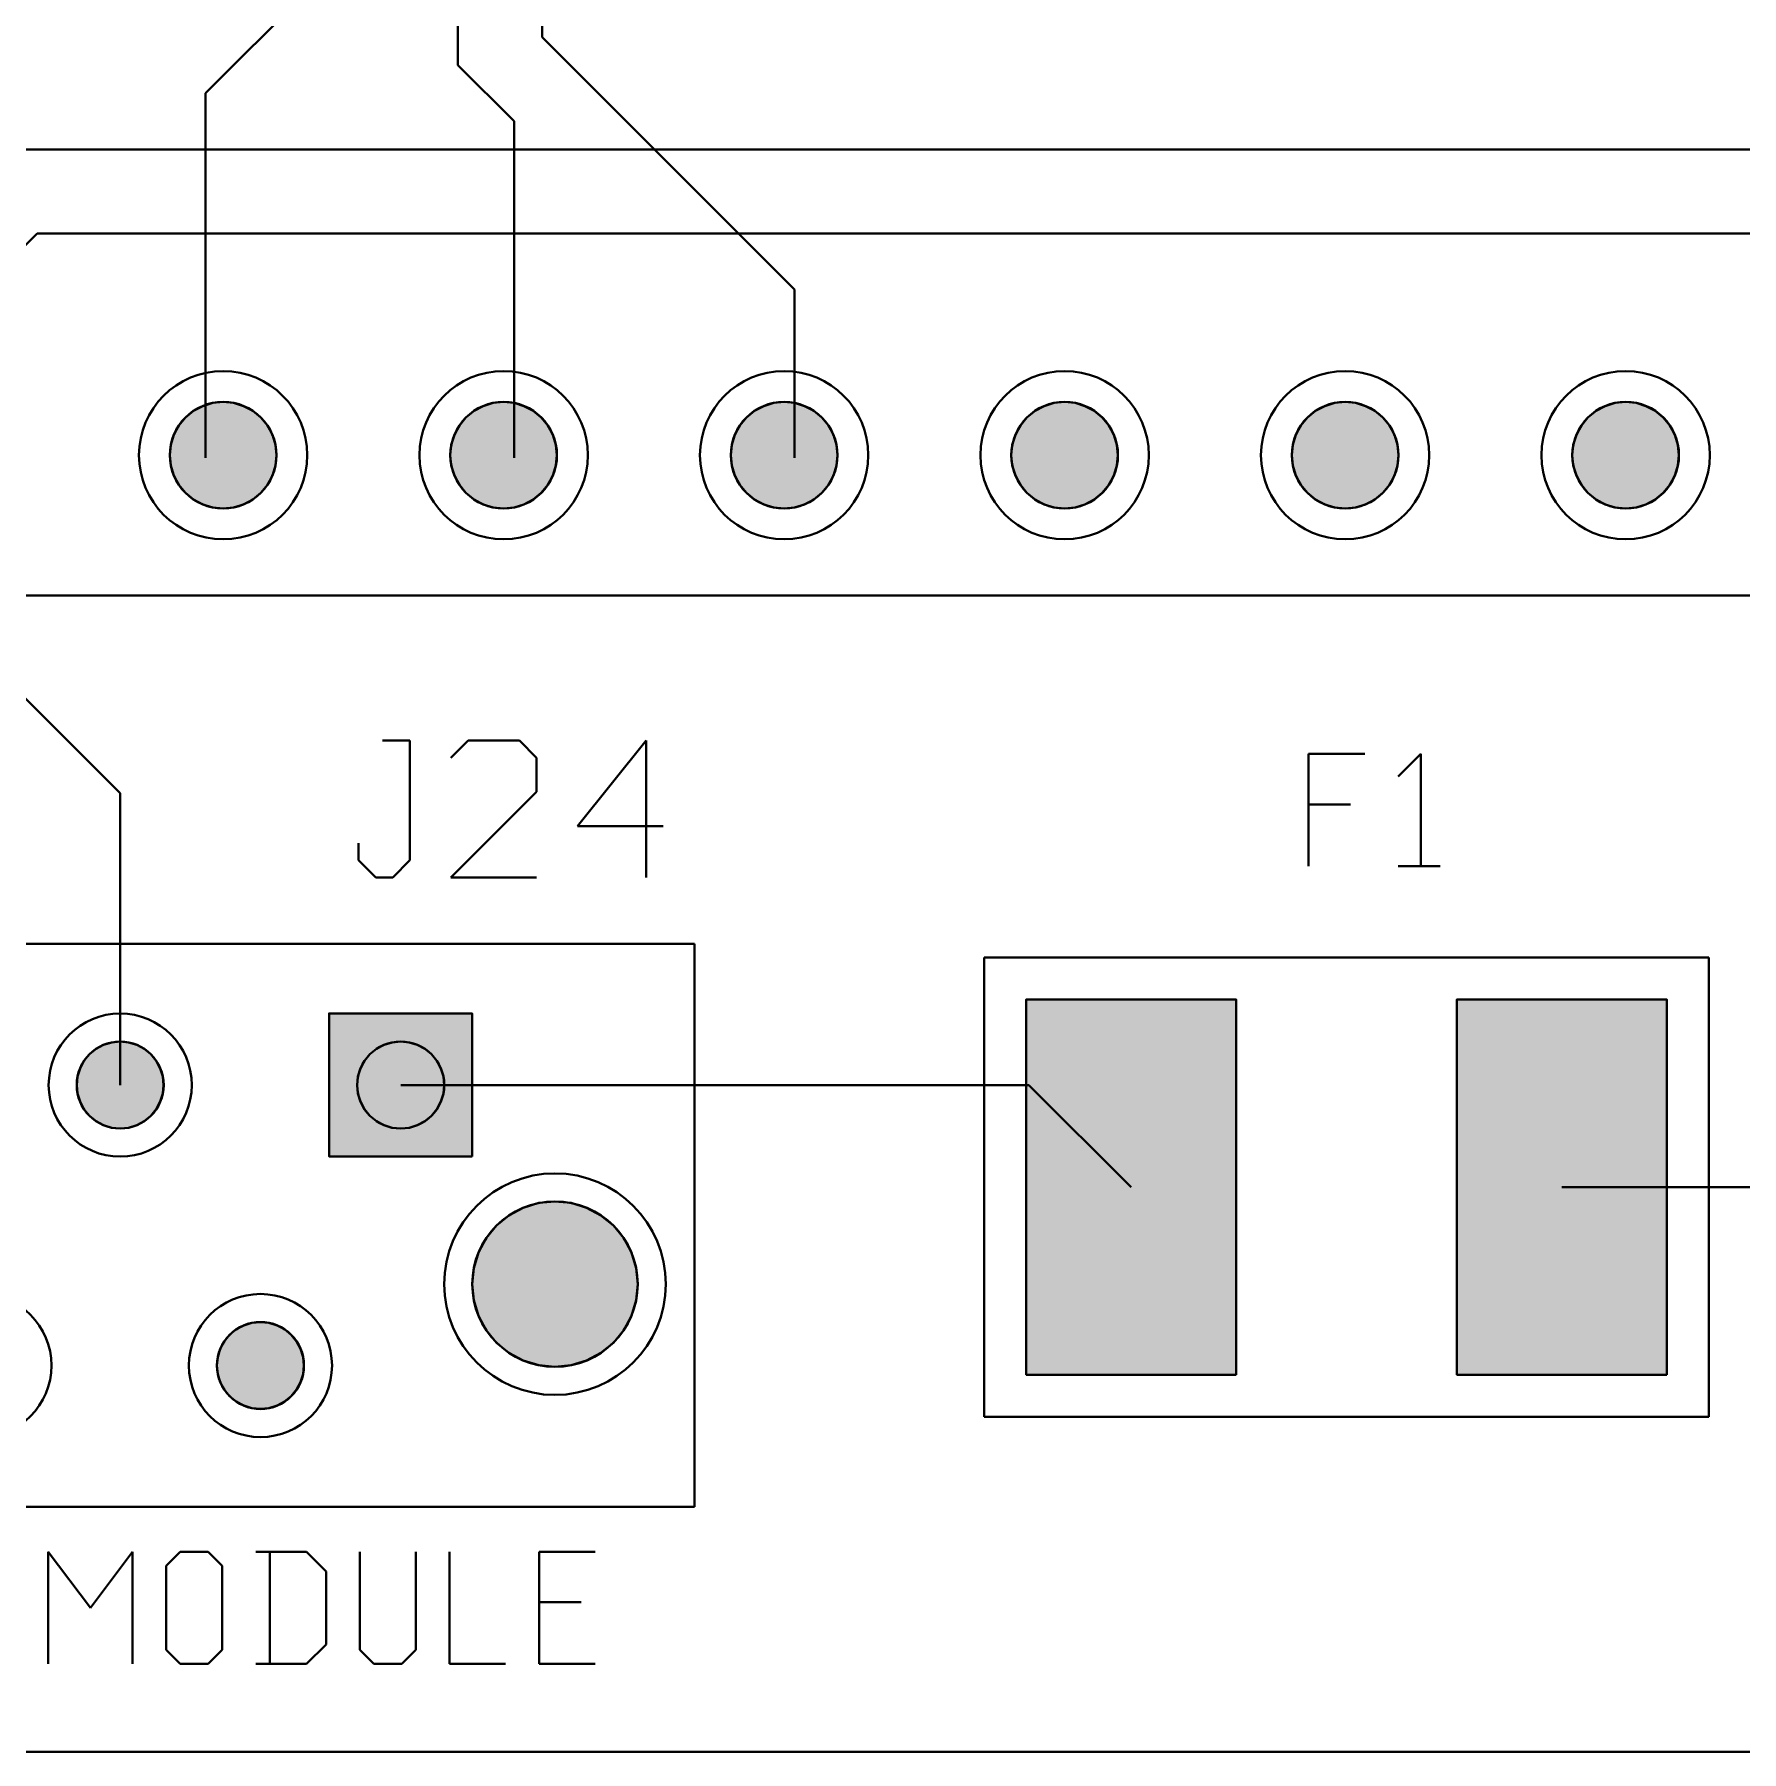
# Model space of a CAD drawing. Header units: millimetres. Extents: x 2 to 157, y 2 to 78.
# Drawn here: x 111.79 to 127.25, y 2.11 to 17.66 of the extents above; entities that cross this region are included whole.
import ezdxf

# ---------------------------------------------------------------- set-up
doc = ezdxf.new("R2010")
doc.units = ezdxf.units.MM
for name, color, linetype in [('bottom_copper', 7, 'Continuous'), ('bottom_silk', 7, 'Continuous'), ('drill_plated', 7, 'Continuous'), ('outline', 7, 'Continuous'), ('top_copper', 7, 'Continuous'), ('top_silk', 7, 'Continuous')]:
    doc.layers.add(name, color=color, linetype=linetype)

msp = doc.modelspace()

# ---------------------------------------------------------------- hatches: boundary and pattern name
at = {"layer": 'bottom_copper', "lineweight": 40}
for points in [[(113.968, 13.759), (113.941, 13.669), (113.896, 13.585), (113.836, 13.512), (113.763, 13.452), (113.679, 13.408), (113.589, 13.38), (113.495, 13.371), (113.401, 13.38), (113.31, 13.408), (113.227, 13.452), (113.154, 13.512), (113.094, 13.585), (113.049, 13.669), (113.021, 13.759), (113.012, 13.854), (113.021, 13.948), (113.049, 14.038), (113.094, 14.122), (113.154, 14.195), (113.227, 14.255), (113.31, 14.299), (113.401, 14.327), (113.495, 14.336), (113.589, 14.327), (113.679, 14.299), (113.763, 14.255), (113.836, 14.195), (113.896, 14.122), (113.941, 14.038), (113.968, 13.948), (113.977, 13.854), (113.968, 13.759)], [(116.508, 13.759), (116.481, 13.669), (116.436, 13.585), (116.376, 13.512), (116.303, 13.452), (116.219, 13.408), (116.129, 13.38), (116.035, 13.371), (115.941, 13.38), (115.85, 13.408), (115.767, 13.452), (115.694, 13.512), (115.634, 13.585), (115.589, 13.669), (115.561, 13.759), (115.552, 13.854), (115.561, 13.948), (115.589, 14.038), (115.634, 14.122), (115.694, 14.195), (115.767, 14.255), (115.85, 14.299), (115.941, 14.327), (116.035, 14.336), (116.129, 14.327), (116.219, 14.299), (116.303, 14.255), (116.376, 14.195), (116.436, 14.122), (116.481, 14.038), (116.508, 13.948), (116.517, 13.854), (116.508, 13.759)], [(119.048, 13.759), (119.021, 13.669), (118.976, 13.585), (118.916, 13.512), (118.843, 13.452), (118.759, 13.408), (118.669, 13.38), (118.575, 13.371), (118.481, 13.38), (118.39, 13.408), (118.307, 13.452), (118.234, 13.512), (118.174, 13.585), (118.129, 13.669), (118.101, 13.759), (118.092, 13.854), (118.101, 13.948), (118.129, 14.038), (118.174, 14.122), (118.234, 14.195), (118.307, 14.255), (118.39, 14.299), (118.481, 14.327), (118.575, 14.336), (118.669, 14.327), (118.759, 14.299), (118.843, 14.255), (118.916, 14.195), (118.976, 14.122), (119.021, 14.038), (119.048, 13.948), (119.057, 13.854), (119.048, 13.759)], [(121.588, 13.759), (121.561, 13.669), (121.516, 13.585), (121.456, 13.512), (121.383, 13.452), (121.299, 13.408), (121.209, 13.38), (121.115, 13.371), (121.021, 13.38), (120.93, 13.408), (120.847, 13.452), (120.774, 13.512), (120.714, 13.585), (120.669, 13.669), (120.641, 13.759), (120.632, 13.854), (120.641, 13.948), (120.669, 14.038), (120.714, 14.122), (120.774, 14.195), (120.847, 14.255), (120.93, 14.299), (121.021, 14.327), (121.115, 14.336), (121.209, 14.327), (121.299, 14.299), (121.383, 14.255), (121.456, 14.195), (121.516, 14.122), (121.561, 14.038), (121.588, 13.948), (121.597, 13.854), (121.588, 13.759)], [(124.128, 13.759), (124.101, 13.669), (124.056, 13.585), (123.996, 13.512), (123.923, 13.452), (123.839, 13.408), (123.749, 13.38), (123.655, 13.371), (123.561, 13.38), (123.47, 13.408), (123.387, 13.452), (123.314, 13.512), (123.254, 13.585), (123.209, 13.669), (123.181, 13.759), (123.172, 13.854), (123.181, 13.948), (123.209, 14.038), (123.254, 14.122), (123.314, 14.195), (123.387, 14.255), (123.47, 14.299), (123.561, 14.327), (123.655, 14.336), (123.749, 14.327), (123.839, 14.299), (123.923, 14.255), (123.996, 14.195), (124.056, 14.122), (124.101, 14.038), (124.128, 13.948), (124.137, 13.854), (124.128, 13.759)], [(126.668, 13.759), (126.641, 13.669), (126.596, 13.585), (126.536, 13.512), (126.463, 13.452), (126.379, 13.408), (126.289, 13.38), (126.195, 13.371), (126.101, 13.38), (126.01, 13.408), (125.927, 13.452), (125.854, 13.512), (125.794, 13.585), (125.749, 13.669), (125.721, 13.759), (125.712, 13.854), (125.721, 13.948), (125.749, 14.038), (125.794, 14.122), (125.854, 14.195), (125.927, 14.255), (126.01, 14.299), (126.101, 14.327), (126.195, 14.336), (126.289, 14.327), (126.379, 14.299), (126.463, 14.255), (126.536, 14.195), (126.596, 14.122), (126.641, 14.038), (126.668, 13.948), (126.677, 13.854), (126.668, 13.759)], [(115.75, 7.503), (114.455, 7.503), (114.455, 8.798), (115.75, 8.798), (115.75, 7.503)], [(112.949, 8.073), (112.926, 8), (112.89, 7.932), (112.841, 7.872), (112.781, 7.823), (112.713, 7.787), (112.639, 7.764), (112.563, 7.757), (112.486, 7.764), (112.412, 7.787), (112.344, 7.823), (112.284, 7.872), (112.235, 7.932), (112.199, 8), (112.176, 8.073), (112.169, 8.15), (112.176, 8.227), (112.199, 8.301), (112.235, 8.369), (112.284, 8.429), (112.344, 8.478), (112.412, 8.514), (112.486, 8.536), (112.563, 8.544), (112.639, 8.536), (112.713, 8.514), (112.781, 8.478), (112.841, 8.429), (112.89, 8.369), (112.926, 8.301), (112.949, 8.227), (112.956, 8.15), (112.949, 8.073)], [(115.489, 8.073), (115.466, 8), (115.43, 7.932), (115.381, 7.872), (115.321, 7.823), (115.253, 7.787), (115.179, 7.764), (115.103, 7.757), (115.026, 7.764), (114.952, 7.787), (114.884, 7.823), (114.824, 7.872), (114.775, 7.932), (114.739, 8), (114.716, 8.073), (114.709, 8.15), (114.716, 8.227), (114.739, 8.301), (114.775, 8.369), (114.824, 8.429), (114.884, 8.478), (114.952, 8.514), (115.026, 8.536), (115.103, 8.544), (115.179, 8.536), (115.253, 8.514), (115.321, 8.478), (115.381, 8.429), (115.43, 8.369), (115.466, 8.301), (115.489, 8.227), (115.496, 8.15), (115.489, 8.073)], [(117.235, 6.201), (117.192, 6.06), (117.123, 5.931), (117.029, 5.817), (116.916, 5.724), (116.786, 5.655), (116.646, 5.612), (116.5, 5.598), (116.353, 5.612), (116.213, 5.655), (116.083, 5.724), (115.97, 5.817), (115.877, 5.931), (115.807, 6.06), (115.765, 6.201), (115.75, 6.347), (115.765, 6.493), (115.807, 6.634), (115.877, 6.763), (115.97, 6.877), (116.083, 6.97), (116.213, 7.039), (116.353, 7.082), (116.5, 7.096), (116.646, 7.082), (116.786, 7.039), (116.916, 6.97), (117.029, 6.877), (117.123, 6.763), (117.192, 6.634), (117.235, 6.493), (117.249, 6.347), (117.235, 6.201)], [(114.219, 5.533), (114.196, 5.46), (114.16, 5.392), (114.111, 5.332), (114.051, 5.283), (113.983, 5.247), (113.909, 5.224), (113.833, 5.217), (113.756, 5.224), (113.682, 5.247), (113.614, 5.283), (113.554, 5.332), (113.505, 5.392), (113.469, 5.46), (113.446, 5.533), (113.439, 5.61), (113.446, 5.687), (113.469, 5.761), (113.505, 5.829), (113.554, 5.889), (113.614, 5.938), (113.682, 5.974), (113.756, 5.996), (113.833, 6.004), (113.909, 5.996), (113.983, 5.974), (114.051, 5.938), (114.111, 5.889), (114.16, 5.829), (114.196, 5.761), (114.219, 5.687), (114.226, 5.61), (114.219, 5.533)]]:
    msp.add_hatch(color=7, dxfattribs=at).paths.add_polyline_path(points, flags=0)
at = {"layer": 'drill_plated', "lineweight": 40}
for points in [[(113.968, 13.759), (113.941, 13.669), (113.896, 13.585), (113.836, 13.512), (113.763, 13.452), (113.679, 13.408), (113.589, 13.38), (113.495, 13.371), (113.401, 13.38), (113.31, 13.408), (113.227, 13.452), (113.154, 13.512), (113.094, 13.585), (113.049, 13.669), (113.021, 13.759), (113.012, 13.854), (113.021, 13.948), (113.049, 14.038), (113.094, 14.122), (113.154, 14.195), (113.227, 14.255), (113.31, 14.299), (113.401, 14.327), (113.495, 14.336), (113.589, 14.327), (113.679, 14.299), (113.763, 14.255), (113.836, 14.195), (113.896, 14.122), (113.941, 14.038), (113.968, 13.948), (113.977, 13.854), (113.968, 13.759)], [(116.508, 13.759), (116.481, 13.669), (116.436, 13.585), (116.376, 13.512), (116.303, 13.452), (116.219, 13.408), (116.129, 13.38), (116.035, 13.371), (115.941, 13.38), (115.85, 13.408), (115.767, 13.452), (115.694, 13.512), (115.634, 13.585), (115.589, 13.669), (115.561, 13.759), (115.552, 13.854), (115.561, 13.948), (115.589, 14.038), (115.634, 14.122), (115.694, 14.195), (115.767, 14.255), (115.85, 14.299), (115.941, 14.327), (116.035, 14.336), (116.129, 14.327), (116.219, 14.299), (116.303, 14.255), (116.376, 14.195), (116.436, 14.122), (116.481, 14.038), (116.508, 13.948), (116.517, 13.854), (116.508, 13.759)], [(119.048, 13.759), (119.021, 13.669), (118.976, 13.585), (118.916, 13.512), (118.843, 13.452), (118.759, 13.408), (118.669, 13.38), (118.575, 13.371), (118.481, 13.38), (118.39, 13.408), (118.307, 13.452), (118.234, 13.512), (118.174, 13.585), (118.129, 13.669), (118.101, 13.759), (118.092, 13.854), (118.101, 13.948), (118.129, 14.038), (118.174, 14.122), (118.234, 14.195), (118.307, 14.255), (118.39, 14.299), (118.481, 14.327), (118.575, 14.336), (118.669, 14.327), (118.759, 14.299), (118.843, 14.255), (118.916, 14.195), (118.976, 14.122), (119.021, 14.038), (119.048, 13.948), (119.057, 13.854), (119.048, 13.759)], [(121.588, 13.759), (121.561, 13.669), (121.516, 13.585), (121.456, 13.512), (121.383, 13.452), (121.299, 13.408), (121.209, 13.38), (121.115, 13.371), (121.021, 13.38), (120.93, 13.408), (120.847, 13.452), (120.774, 13.512), (120.714, 13.585), (120.669, 13.669), (120.641, 13.759), (120.632, 13.854), (120.641, 13.948), (120.669, 14.038), (120.714, 14.122), (120.774, 14.195), (120.847, 14.255), (120.93, 14.299), (121.021, 14.327), (121.115, 14.336), (121.209, 14.327), (121.299, 14.299), (121.383, 14.255), (121.456, 14.195), (121.516, 14.122), (121.561, 14.038), (121.588, 13.948), (121.597, 13.854), (121.588, 13.759)], [(124.128, 13.759), (124.101, 13.669), (124.056, 13.585), (123.996, 13.512), (123.923, 13.452), (123.839, 13.408), (123.749, 13.38), (123.655, 13.371), (123.561, 13.38), (123.47, 13.408), (123.387, 13.452), (123.314, 13.512), (123.254, 13.585), (123.209, 13.669), (123.181, 13.759), (123.172, 13.854), (123.181, 13.948), (123.209, 14.038), (123.254, 14.122), (123.314, 14.195), (123.387, 14.255), (123.47, 14.299), (123.561, 14.327), (123.655, 14.336), (123.749, 14.327), (123.839, 14.299), (123.923, 14.255), (123.996, 14.195), (124.056, 14.122), (124.101, 14.038), (124.128, 13.948), (124.137, 13.854), (124.128, 13.759)], [(126.668, 13.759), (126.641, 13.669), (126.596, 13.585), (126.536, 13.512), (126.463, 13.452), (126.379, 13.408), (126.289, 13.38), (126.195, 13.371), (126.101, 13.38), (126.01, 13.408), (125.927, 13.452), (125.854, 13.512), (125.794, 13.585), (125.749, 13.669), (125.721, 13.759), (125.712, 13.854), (125.721, 13.948), (125.749, 14.038), (125.794, 14.122), (125.854, 14.195), (125.927, 14.255), (126.01, 14.299), (126.101, 14.327), (126.195, 14.336), (126.289, 14.327), (126.379, 14.299), (126.463, 14.255), (126.536, 14.195), (126.596, 14.122), (126.641, 14.038), (126.668, 13.948), (126.677, 13.854), (126.668, 13.759)], [(112.949, 8.073), (112.926, 8), (112.89, 7.932), (112.841, 7.872), (112.781, 7.823), (112.713, 7.787), (112.639, 7.764), (112.563, 7.757), (112.486, 7.764), (112.412, 7.787), (112.344, 7.823), (112.284, 7.872), (112.235, 7.932), (112.199, 8), (112.176, 8.073), (112.169, 8.15), (112.176, 8.227), (112.199, 8.301), (112.235, 8.369), (112.284, 8.429), (112.344, 8.478), (112.412, 8.514), (112.486, 8.536), (112.563, 8.544), (112.639, 8.536), (112.713, 8.514), (112.781, 8.478), (112.841, 8.429), (112.89, 8.369), (112.926, 8.301), (112.949, 8.227), (112.956, 8.15), (112.949, 8.073)], [(115.489, 8.073), (115.466, 8), (115.43, 7.932), (115.381, 7.872), (115.321, 7.823), (115.253, 7.787), (115.179, 7.764), (115.103, 7.757), (115.026, 7.764), (114.952, 7.787), (114.884, 7.823), (114.824, 7.872), (114.775, 7.932), (114.739, 8), (114.716, 8.073), (114.709, 8.15), (114.716, 8.227), (114.739, 8.301), (114.775, 8.369), (114.824, 8.429), (114.884, 8.478), (114.952, 8.514), (115.026, 8.536), (115.103, 8.544), (115.179, 8.536), (115.253, 8.514), (115.321, 8.478), (115.381, 8.429), (115.43, 8.369), (115.466, 8.301), (115.489, 8.227), (115.496, 8.15), (115.489, 8.073)], [(117.235, 6.201), (117.192, 6.06), (117.123, 5.931), (117.029, 5.817), (116.916, 5.724), (116.786, 5.655), (116.646, 5.612), (116.5, 5.598), (116.353, 5.612), (116.213, 5.655), (116.083, 5.724), (115.97, 5.817), (115.877, 5.931), (115.807, 6.06), (115.765, 6.201), (115.75, 6.347), (115.765, 6.493), (115.807, 6.634), (115.877, 6.763), (115.97, 6.877), (116.083, 6.97), (116.213, 7.039), (116.353, 7.082), (116.5, 7.096), (116.646, 7.082), (116.786, 7.039), (116.916, 6.97), (117.029, 6.877), (117.123, 6.763), (117.192, 6.634), (117.235, 6.493), (117.249, 6.347), (117.235, 6.201)], [(114.219, 5.533), (114.196, 5.46), (114.16, 5.392), (114.111, 5.332), (114.051, 5.283), (113.983, 5.247), (113.909, 5.224), (113.833, 5.217), (113.756, 5.224), (113.682, 5.247), (113.614, 5.283), (113.554, 5.332), (113.505, 5.392), (113.469, 5.46), (113.446, 5.533), (113.439, 5.61), (113.446, 5.687), (113.469, 5.761), (113.505, 5.829), (113.554, 5.889), (113.614, 5.938), (113.682, 5.974), (113.756, 5.996), (113.833, 6.004), (113.909, 5.996), (113.983, 5.974), (114.051, 5.938), (114.111, 5.889), (114.16, 5.829), (114.196, 5.761), (114.219, 5.687), (114.226, 5.61), (114.219, 5.533)]]:
    msp.add_hatch(color=7, dxfattribs=at).paths.add_polyline_path(points, flags=0)
at = {"layer": 'top_copper', "lineweight": 40}
for points in [[(113.968, 13.759), (113.941, 13.669), (113.896, 13.585), (113.836, 13.512), (113.763, 13.452), (113.679, 13.408), (113.589, 13.38), (113.495, 13.371), (113.401, 13.38), (113.31, 13.408), (113.227, 13.452), (113.154, 13.512), (113.094, 13.585), (113.049, 13.669), (113.021, 13.759), (113.012, 13.854), (113.021, 13.948), (113.049, 14.038), (113.094, 14.122), (113.154, 14.195), (113.227, 14.255), (113.31, 14.299), (113.401, 14.327), (113.495, 14.336), (113.589, 14.327), (113.679, 14.299), (113.763, 14.255), (113.836, 14.195), (113.896, 14.122), (113.941, 14.038), (113.968, 13.948), (113.977, 13.854), (113.968, 13.759)], [(116.508, 13.759), (116.481, 13.669), (116.436, 13.585), (116.376, 13.512), (116.303, 13.452), (116.219, 13.408), (116.129, 13.38), (116.035, 13.371), (115.941, 13.38), (115.85, 13.408), (115.767, 13.452), (115.694, 13.512), (115.634, 13.585), (115.589, 13.669), (115.561, 13.759), (115.552, 13.854), (115.561, 13.948), (115.589, 14.038), (115.634, 14.122), (115.694, 14.195), (115.767, 14.255), (115.85, 14.299), (115.941, 14.327), (116.035, 14.336), (116.129, 14.327), (116.219, 14.299), (116.303, 14.255), (116.376, 14.195), (116.436, 14.122), (116.481, 14.038), (116.508, 13.948), (116.517, 13.854), (116.508, 13.759)], [(119.048, 13.759), (119.021, 13.669), (118.976, 13.585), (118.916, 13.512), (118.843, 13.452), (118.759, 13.408), (118.669, 13.38), (118.575, 13.371), (118.481, 13.38), (118.39, 13.408), (118.307, 13.452), (118.234, 13.512), (118.174, 13.585), (118.129, 13.669), (118.101, 13.759), (118.092, 13.854), (118.101, 13.948), (118.129, 14.038), (118.174, 14.122), (118.234, 14.195), (118.307, 14.255), (118.39, 14.299), (118.481, 14.327), (118.575, 14.336), (118.669, 14.327), (118.759, 14.299), (118.843, 14.255), (118.916, 14.195), (118.976, 14.122), (119.021, 14.038), (119.048, 13.948), (119.057, 13.854), (119.048, 13.759)], [(121.588, 13.759), (121.561, 13.669), (121.516, 13.585), (121.456, 13.512), (121.383, 13.452), (121.299, 13.408), (121.209, 13.38), (121.115, 13.371), (121.021, 13.38), (120.93, 13.408), (120.847, 13.452), (120.774, 13.512), (120.714, 13.585), (120.669, 13.669), (120.641, 13.759), (120.632, 13.854), (120.641, 13.948), (120.669, 14.038), (120.714, 14.122), (120.774, 14.195), (120.847, 14.255), (120.93, 14.299), (121.021, 14.327), (121.115, 14.336), (121.209, 14.327), (121.299, 14.299), (121.383, 14.255), (121.456, 14.195), (121.516, 14.122), (121.561, 14.038), (121.588, 13.948), (121.597, 13.854), (121.588, 13.759)], [(124.128, 13.759), (124.101, 13.669), (124.056, 13.585), (123.996, 13.512), (123.923, 13.452), (123.839, 13.408), (123.749, 13.38), (123.655, 13.371), (123.561, 13.38), (123.47, 13.408), (123.387, 13.452), (123.314, 13.512), (123.254, 13.585), (123.209, 13.669), (123.181, 13.759), (123.172, 13.854), (123.181, 13.948), (123.209, 14.038), (123.254, 14.122), (123.314, 14.195), (123.387, 14.255), (123.47, 14.299), (123.561, 14.327), (123.655, 14.336), (123.749, 14.327), (123.839, 14.299), (123.923, 14.255), (123.996, 14.195), (124.056, 14.122), (124.101, 14.038), (124.128, 13.948), (124.137, 13.854), (124.128, 13.759)], [(126.668, 13.759), (126.641, 13.669), (126.596, 13.585), (126.536, 13.512), (126.463, 13.452), (126.379, 13.408), (126.289, 13.38), (126.195, 13.371), (126.101, 13.38), (126.01, 13.408), (125.927, 13.452), (125.854, 13.512), (125.794, 13.585), (125.749, 13.669), (125.721, 13.759), (125.712, 13.854), (125.721, 13.948), (125.749, 14.038), (125.794, 14.122), (125.854, 14.195), (125.927, 14.255), (126.01, 14.299), (126.101, 14.327), (126.195, 14.336), (126.289, 14.327), (126.379, 14.299), (126.463, 14.255), (126.536, 14.195), (126.596, 14.122), (126.641, 14.038), (126.668, 13.948), (126.677, 13.854), (126.668, 13.759)], [(122.667, 5.526), (120.767, 5.526), (120.767, 8.925), (122.667, 8.925), (122.667, 5.526)], [(126.567, 5.526), (124.667, 5.526), (124.667, 8.925), (126.567, 8.925), (126.567, 5.526)], [(115.75, 7.503), (114.455, 7.503), (114.455, 8.798), (115.75, 8.798), (115.75, 7.503)], [(112.949, 8.073), (112.926, 8), (112.89, 7.932), (112.841, 7.872), (112.781, 7.823), (112.713, 7.787), (112.639, 7.764), (112.563, 7.757), (112.486, 7.764), (112.412, 7.787), (112.344, 7.823), (112.284, 7.872), (112.235, 7.932), (112.199, 8), (112.176, 8.073), (112.169, 8.15), (112.176, 8.227), (112.199, 8.301), (112.235, 8.369), (112.284, 8.429), (112.344, 8.478), (112.412, 8.514), (112.486, 8.536), (112.563, 8.544), (112.639, 8.536), (112.713, 8.514), (112.781, 8.478), (112.841, 8.429), (112.89, 8.369), (112.926, 8.301), (112.949, 8.227), (112.956, 8.15), (112.949, 8.073)], [(115.489, 8.073), (115.466, 8), (115.43, 7.932), (115.381, 7.872), (115.321, 7.823), (115.253, 7.787), (115.179, 7.764), (115.103, 7.757), (115.026, 7.764), (114.952, 7.787), (114.884, 7.823), (114.824, 7.872), (114.775, 7.932), (114.739, 8), (114.716, 8.073), (114.709, 8.15), (114.716, 8.227), (114.739, 8.301), (114.775, 8.369), (114.824, 8.429), (114.884, 8.478), (114.952, 8.514), (115.026, 8.536), (115.103, 8.544), (115.179, 8.536), (115.253, 8.514), (115.321, 8.478), (115.381, 8.429), (115.43, 8.369), (115.466, 8.301), (115.489, 8.227), (115.496, 8.15), (115.489, 8.073)], [(117.235, 6.201), (117.192, 6.06), (117.123, 5.931), (117.029, 5.817), (116.916, 5.724), (116.786, 5.655), (116.646, 5.612), (116.5, 5.598), (116.353, 5.612), (116.213, 5.655), (116.083, 5.724), (115.97, 5.817), (115.877, 5.931), (115.807, 6.06), (115.765, 6.201), (115.75, 6.347), (115.765, 6.493), (115.807, 6.634), (115.877, 6.763), (115.97, 6.877), (116.083, 6.97), (116.213, 7.039), (116.353, 7.082), (116.5, 7.096), (116.646, 7.082), (116.786, 7.039), (116.916, 6.97), (117.029, 6.877), (117.123, 6.763), (117.192, 6.634), (117.235, 6.493), (117.249, 6.347), (117.235, 6.201)], [(114.219, 5.533), (114.196, 5.46), (114.16, 5.392), (114.111, 5.332), (114.051, 5.283), (113.983, 5.247), (113.909, 5.224), (113.833, 5.217), (113.756, 5.224), (113.682, 5.247), (113.614, 5.283), (113.554, 5.332), (113.505, 5.392), (113.469, 5.46), (113.446, 5.533), (113.439, 5.61), (113.446, 5.687), (113.469, 5.761), (113.505, 5.829), (113.554, 5.889), (113.614, 5.938), (113.682, 5.974), (113.756, 5.996), (113.833, 6.004), (113.909, 5.996), (113.983, 5.974), (114.051, 5.938), (114.111, 5.889), (114.16, 5.829), (114.196, 5.761), (114.219, 5.687), (114.226, 5.61), (114.219, 5.533)]]:
    msp.add_hatch(color=7, dxfattribs=at).paths.add_polyline_path(points, flags=0)

# ---------------------------------------------------------------- linework, layer by layer
at = {"layer": 'bottom_copper', "color": 7, "lineweight": 40}
for p, q in [((116.383, 17.64), (116.383, 31.863)), ((115.621, 17.386), (115.621, 31.355)), ((113.335, 17.131), (115.113, 18.91)), ((118.669, 15.354), (116.383, 17.64)), ((116.129, 16.878), (115.621, 17.386)), ((113.335, 13.829), (113.335, 17.131)), ((116.129, 13.829), (116.129, 16.878)), ((118.669, 13.829), (118.669, 15.354)), ((112.563, 10.792), (111.557, 11.797)), ((112.563, 8.15), (112.563, 10.792)), ((114.455, 8.798), (115.75, 8.798)), ((114.455, 7.503), (114.455, 8.798)), ((115.75, 8.798), (115.75, 7.503)), ((115.75, 7.503), (114.455, 7.503))]:
    msp.add_line(p, q, dxfattribs=at)
for points in [[(113.968, 13.759), (113.941, 13.669), (113.896, 13.585), (113.836, 13.512), (113.763, 13.452), (113.679, 13.408), (113.589, 13.38), (113.495, 13.371), (113.401, 13.38), (113.31, 13.408), (113.227, 13.452), (113.154, 13.512), (113.094, 13.585), (113.049, 13.669), (113.021, 13.759), (113.012, 13.854), (113.021, 13.948), (113.049, 14.038), (113.094, 14.122), (113.154, 14.195), (113.227, 14.255), (113.31, 14.299), (113.401, 14.327), (113.495, 14.336), (113.589, 14.327), (113.679, 14.299), (113.763, 14.255), (113.836, 14.195), (113.896, 14.122), (113.941, 14.038), (113.968, 13.948), (113.977, 13.854), (113.968, 13.759)], [(116.508, 13.759), (116.481, 13.669), (116.436, 13.585), (116.376, 13.512), (116.303, 13.452), (116.219, 13.408), (116.129, 13.38), (116.035, 13.371), (115.941, 13.38), (115.85, 13.408), (115.767, 13.452), (115.694, 13.512), (115.634, 13.585), (115.589, 13.669), (115.561, 13.759), (115.552, 13.854), (115.561, 13.948), (115.589, 14.038), (115.634, 14.122), (115.694, 14.195), (115.767, 14.255), (115.85, 14.299), (115.941, 14.327), (116.035, 14.336), (116.129, 14.327), (116.219, 14.299), (116.303, 14.255), (116.376, 14.195), (116.436, 14.122), (116.481, 14.038), (116.508, 13.948), (116.517, 13.854), (116.508, 13.759)], [(119.048, 13.759), (119.021, 13.669), (118.976, 13.585), (118.916, 13.512), (118.843, 13.452), (118.759, 13.408), (118.669, 13.38), (118.575, 13.371), (118.481, 13.38), (118.39, 13.408), (118.307, 13.452), (118.234, 13.512), (118.174, 13.585), (118.129, 13.669), (118.101, 13.759), (118.092, 13.854), (118.101, 13.948), (118.129, 14.038), (118.174, 14.122), (118.234, 14.195), (118.307, 14.255), (118.39, 14.299), (118.481, 14.327), (118.575, 14.336), (118.669, 14.327), (118.759, 14.299), (118.843, 14.255), (118.916, 14.195), (118.976, 14.122), (119.021, 14.038), (119.048, 13.948), (119.057, 13.854), (119.048, 13.759)], [(121.588, 13.759), (121.561, 13.669), (121.516, 13.585), (121.456, 13.512), (121.383, 13.452), (121.299, 13.408), (121.209, 13.38), (121.115, 13.371), (121.021, 13.38), (120.93, 13.408), (120.847, 13.452), (120.774, 13.512), (120.714, 13.585), (120.669, 13.669), (120.641, 13.759), (120.632, 13.854), (120.641, 13.948), (120.669, 14.038), (120.714, 14.122), (120.774, 14.195), (120.847, 14.255), (120.93, 14.299), (121.021, 14.327), (121.115, 14.336), (121.209, 14.327), (121.299, 14.299), (121.383, 14.255), (121.456, 14.195), (121.516, 14.122), (121.561, 14.038), (121.588, 13.948), (121.597, 13.854), (121.588, 13.759)], [(124.128, 13.759), (124.101, 13.669), (124.056, 13.585), (123.996, 13.512), (123.923, 13.452), (123.839, 13.408), (123.749, 13.38), (123.655, 13.371), (123.561, 13.38), (123.47, 13.408), (123.387, 13.452), (123.314, 13.512), (123.254, 13.585), (123.209, 13.669), (123.181, 13.759), (123.172, 13.854), (123.181, 13.948), (123.209, 14.038), (123.254, 14.122), (123.314, 14.195), (123.387, 14.255), (123.47, 14.299), (123.561, 14.327), (123.655, 14.336), (123.749, 14.327), (123.839, 14.299), (123.923, 14.255), (123.996, 14.195), (124.056, 14.122), (124.101, 14.038), (124.128, 13.948), (124.137, 13.854), (124.128, 13.759)], [(126.668, 13.759), (126.641, 13.669), (126.596, 13.585), (126.536, 13.512), (126.463, 13.452), (126.379, 13.408), (126.289, 13.38), (126.195, 13.371), (126.101, 13.38), (126.01, 13.408), (125.927, 13.452), (125.854, 13.512), (125.794, 13.585), (125.749, 13.669), (125.721, 13.759), (125.712, 13.854), (125.721, 13.948), (125.749, 14.038), (125.794, 14.122), (125.854, 14.195), (125.927, 14.255), (126.01, 14.299), (126.101, 14.327), (126.195, 14.336), (126.289, 14.327), (126.379, 14.299), (126.463, 14.255), (126.536, 14.195), (126.596, 14.122), (126.641, 14.038), (126.668, 13.948), (126.677, 13.854), (126.668, 13.759)], [(115.75, 7.503), (114.455, 7.503), (114.455, 8.798), (115.75, 8.798), (115.75, 7.503)], [(112.949, 8.073), (112.926, 8), (112.89, 7.932), (112.841, 7.872), (112.781, 7.823), (112.713, 7.787), (112.639, 7.764), (112.563, 7.757), (112.486, 7.764), (112.412, 7.787), (112.344, 7.823), (112.284, 7.872), (112.235, 7.932), (112.199, 8), (112.176, 8.073), (112.169, 8.15), (112.176, 8.227), (112.199, 8.301), (112.235, 8.369), (112.284, 8.429), (112.344, 8.478), (112.412, 8.514), (112.486, 8.536), (112.563, 8.544), (112.639, 8.536), (112.713, 8.514), (112.781, 8.478), (112.841, 8.429), (112.89, 8.369), (112.926, 8.301), (112.949, 8.227), (112.956, 8.15), (112.949, 8.073)], [(115.489, 8.073), (115.466, 8), (115.43, 7.932), (115.381, 7.872), (115.321, 7.823), (115.253, 7.787), (115.179, 7.764), (115.103, 7.757), (115.026, 7.764), (114.952, 7.787), (114.884, 7.823), (114.824, 7.872), (114.775, 7.932), (114.739, 8), (114.716, 8.073), (114.709, 8.15), (114.716, 8.227), (114.739, 8.301), (114.775, 8.369), (114.824, 8.429), (114.884, 8.478), (114.952, 8.514), (115.026, 8.536), (115.103, 8.544), (115.179, 8.536), (115.253, 8.514), (115.321, 8.478), (115.381, 8.429), (115.43, 8.369), (115.466, 8.301), (115.489, 8.227), (115.496, 8.15), (115.489, 8.073)], [(117.235, 6.201), (117.192, 6.06), (117.123, 5.931), (117.029, 5.817), (116.916, 5.724), (116.786, 5.655), (116.646, 5.612), (116.5, 5.598), (116.353, 5.612), (116.213, 5.655), (116.083, 5.724), (115.97, 5.817), (115.877, 5.931), (115.807, 6.06), (115.765, 6.201), (115.75, 6.347), (115.765, 6.493), (115.807, 6.634), (115.877, 6.763), (115.97, 6.877), (116.083, 6.97), (116.213, 7.039), (116.353, 7.082), (116.5, 7.096), (116.646, 7.082), (116.786, 7.039), (116.916, 6.97), (117.029, 6.877), (117.123, 6.763), (117.192, 6.634), (117.235, 6.493), (117.249, 6.347), (117.235, 6.201)], [(114.219, 5.533), (114.196, 5.46), (114.16, 5.392), (114.111, 5.332), (114.051, 5.283), (113.983, 5.247), (113.909, 5.224), (113.833, 5.217), (113.756, 5.224), (113.682, 5.247), (113.614, 5.283), (113.554, 5.332), (113.505, 5.392), (113.469, 5.46), (113.446, 5.533), (113.439, 5.61), (113.446, 5.687), (113.469, 5.761), (113.505, 5.829), (113.554, 5.889), (113.614, 5.938), (113.682, 5.974), (113.756, 5.996), (113.833, 6.004), (113.909, 5.996), (113.983, 5.974), (114.051, 5.938), (114.111, 5.889), (114.16, 5.829), (114.196, 5.761), (114.219, 5.687), (114.226, 5.61), (114.219, 5.533)]]:
    msp.add_lwpolyline(points, close=True, dxfattribs=at)
for centre, major_axis in [((113.495, 13.854), (0.762, 0)), ((116.035, 13.854), (0.762, 0)), ((118.575, 13.854), (0.762, 0)), ((121.115, 13.854), (0.762, 0)), ((123.655, 13.854), (0.762, 0)), ((126.195, 13.854), (0.762, 0)), ((113.495, 13.854), (0.483, 0)), ((116.035, 13.854), (0.483, 0)), ((118.575, 13.854), (0.483, 0)), ((121.115, 13.854), (0.483, 0)), ((123.655, 13.854), (0.483, 0)), ((126.195, 13.854), (0.483, 0)), ((112.563, 8.15), (0.648, 0)), ((112.563, 8.15), (0.394, 0)), ((115.103, 8.15), (0.394, 0)), ((116.5, 6.347), (1.003, 0)), ((116.5, 6.347), (0.749, 0)), ((111.293, 5.61), (0.648, 0)), ((113.833, 5.61), (0.648, 0)), ((113.833, 5.61), (0.394, 0))]:
    msp.add_ellipse(centre, major_axis=major_axis, ratio=1, dxfattribs=at)
at = {"layer": 'bottom_silk', "color": 7, "lineweight": 40}
msp.add_line((156.635, 2.113), (1.635, 2.113), dxfattribs=at)
at = {"layer": 'drill_plated', "color": 7, "lineweight": 40}
for points in [[(113.968, 13.759), (113.941, 13.669), (113.896, 13.585), (113.836, 13.512), (113.763, 13.452), (113.679, 13.408), (113.589, 13.38), (113.495, 13.371), (113.401, 13.38), (113.31, 13.408), (113.227, 13.452), (113.154, 13.512), (113.094, 13.585), (113.049, 13.669), (113.021, 13.759), (113.012, 13.854), (113.021, 13.948), (113.049, 14.038), (113.094, 14.122), (113.154, 14.195), (113.227, 14.255), (113.31, 14.299), (113.401, 14.327), (113.495, 14.336), (113.589, 14.327), (113.679, 14.299), (113.763, 14.255), (113.836, 14.195), (113.896, 14.122), (113.941, 14.038), (113.968, 13.948), (113.977, 13.854), (113.968, 13.759)], [(116.508, 13.759), (116.481, 13.669), (116.436, 13.585), (116.376, 13.512), (116.303, 13.452), (116.219, 13.408), (116.129, 13.38), (116.035, 13.371), (115.941, 13.38), (115.85, 13.408), (115.767, 13.452), (115.694, 13.512), (115.634, 13.585), (115.589, 13.669), (115.561, 13.759), (115.552, 13.854), (115.561, 13.948), (115.589, 14.038), (115.634, 14.122), (115.694, 14.195), (115.767, 14.255), (115.85, 14.299), (115.941, 14.327), (116.035, 14.336), (116.129, 14.327), (116.219, 14.299), (116.303, 14.255), (116.376, 14.195), (116.436, 14.122), (116.481, 14.038), (116.508, 13.948), (116.517, 13.854), (116.508, 13.759)], [(119.048, 13.759), (119.021, 13.669), (118.976, 13.585), (118.916, 13.512), (118.843, 13.452), (118.759, 13.408), (118.669, 13.38), (118.575, 13.371), (118.481, 13.38), (118.39, 13.408), (118.307, 13.452), (118.234, 13.512), (118.174, 13.585), (118.129, 13.669), (118.101, 13.759), (118.092, 13.854), (118.101, 13.948), (118.129, 14.038), (118.174, 14.122), (118.234, 14.195), (118.307, 14.255), (118.39, 14.299), (118.481, 14.327), (118.575, 14.336), (118.669, 14.327), (118.759, 14.299), (118.843, 14.255), (118.916, 14.195), (118.976, 14.122), (119.021, 14.038), (119.048, 13.948), (119.057, 13.854), (119.048, 13.759)], [(121.588, 13.759), (121.561, 13.669), (121.516, 13.585), (121.456, 13.512), (121.383, 13.452), (121.299, 13.408), (121.209, 13.38), (121.115, 13.371), (121.021, 13.38), (120.93, 13.408), (120.847, 13.452), (120.774, 13.512), (120.714, 13.585), (120.669, 13.669), (120.641, 13.759), (120.632, 13.854), (120.641, 13.948), (120.669, 14.038), (120.714, 14.122), (120.774, 14.195), (120.847, 14.255), (120.93, 14.299), (121.021, 14.327), (121.115, 14.336), (121.209, 14.327), (121.299, 14.299), (121.383, 14.255), (121.456, 14.195), (121.516, 14.122), (121.561, 14.038), (121.588, 13.948), (121.597, 13.854), (121.588, 13.759)], [(124.128, 13.759), (124.101, 13.669), (124.056, 13.585), (123.996, 13.512), (123.923, 13.452), (123.839, 13.408), (123.749, 13.38), (123.655, 13.371), (123.561, 13.38), (123.47, 13.408), (123.387, 13.452), (123.314, 13.512), (123.254, 13.585), (123.209, 13.669), (123.181, 13.759), (123.172, 13.854), (123.181, 13.948), (123.209, 14.038), (123.254, 14.122), (123.314, 14.195), (123.387, 14.255), (123.47, 14.299), (123.561, 14.327), (123.655, 14.336), (123.749, 14.327), (123.839, 14.299), (123.923, 14.255), (123.996, 14.195), (124.056, 14.122), (124.101, 14.038), (124.128, 13.948), (124.137, 13.854), (124.128, 13.759)], [(126.668, 13.759), (126.641, 13.669), (126.596, 13.585), (126.536, 13.512), (126.463, 13.452), (126.379, 13.408), (126.289, 13.38), (126.195, 13.371), (126.101, 13.38), (126.01, 13.408), (125.927, 13.452), (125.854, 13.512), (125.794, 13.585), (125.749, 13.669), (125.721, 13.759), (125.712, 13.854), (125.721, 13.948), (125.749, 14.038), (125.794, 14.122), (125.854, 14.195), (125.927, 14.255), (126.01, 14.299), (126.101, 14.327), (126.195, 14.336), (126.289, 14.327), (126.379, 14.299), (126.463, 14.255), (126.536, 14.195), (126.596, 14.122), (126.641, 14.038), (126.668, 13.948), (126.677, 13.854), (126.668, 13.759)], [(112.949, 8.073), (112.926, 8), (112.89, 7.932), (112.841, 7.872), (112.781, 7.823), (112.713, 7.787), (112.639, 7.764), (112.563, 7.757), (112.486, 7.764), (112.412, 7.787), (112.344, 7.823), (112.284, 7.872), (112.235, 7.932), (112.199, 8), (112.176, 8.073), (112.169, 8.15), (112.176, 8.227), (112.199, 8.301), (112.235, 8.369), (112.284, 8.429), (112.344, 8.478), (112.412, 8.514), (112.486, 8.536), (112.563, 8.544), (112.639, 8.536), (112.713, 8.514), (112.781, 8.478), (112.841, 8.429), (112.89, 8.369), (112.926, 8.301), (112.949, 8.227), (112.956, 8.15), (112.949, 8.073)], [(115.489, 8.073), (115.466, 8), (115.43, 7.932), (115.381, 7.872), (115.321, 7.823), (115.253, 7.787), (115.179, 7.764), (115.103, 7.757), (115.026, 7.764), (114.952, 7.787), (114.884, 7.823), (114.824, 7.872), (114.775, 7.932), (114.739, 8), (114.716, 8.073), (114.709, 8.15), (114.716, 8.227), (114.739, 8.301), (114.775, 8.369), (114.824, 8.429), (114.884, 8.478), (114.952, 8.514), (115.026, 8.536), (115.103, 8.544), (115.179, 8.536), (115.253, 8.514), (115.321, 8.478), (115.381, 8.429), (115.43, 8.369), (115.466, 8.301), (115.489, 8.227), (115.496, 8.15), (115.489, 8.073)], [(117.235, 6.201), (117.192, 6.06), (117.123, 5.931), (117.029, 5.817), (116.916, 5.724), (116.786, 5.655), (116.646, 5.612), (116.5, 5.598), (116.353, 5.612), (116.213, 5.655), (116.083, 5.724), (115.97, 5.817), (115.877, 5.931), (115.807, 6.06), (115.765, 6.201), (115.75, 6.347), (115.765, 6.493), (115.807, 6.634), (115.877, 6.763), (115.97, 6.877), (116.083, 6.97), (116.213, 7.039), (116.353, 7.082), (116.5, 7.096), (116.646, 7.082), (116.786, 7.039), (116.916, 6.97), (117.029, 6.877), (117.123, 6.763), (117.192, 6.634), (117.235, 6.493), (117.249, 6.347), (117.235, 6.201)], [(114.219, 5.533), (114.196, 5.46), (114.16, 5.392), (114.111, 5.332), (114.051, 5.283), (113.983, 5.247), (113.909, 5.224), (113.833, 5.217), (113.756, 5.224), (113.682, 5.247), (113.614, 5.283), (113.554, 5.332), (113.505, 5.392), (113.469, 5.46), (113.446, 5.533), (113.439, 5.61), (113.446, 5.687), (113.469, 5.761), (113.505, 5.829), (113.554, 5.889), (113.614, 5.938), (113.682, 5.974), (113.756, 5.996), (113.833, 6.004), (113.909, 5.996), (113.983, 5.974), (114.051, 5.938), (114.111, 5.889), (114.16, 5.829), (114.196, 5.761), (114.219, 5.687), (114.226, 5.61), (114.219, 5.533)]]:
    msp.add_lwpolyline(points, close=True, dxfattribs=at)
for centre, major_axis in [((113.495, 13.854), (0.483, 0)), ((116.035, 13.854), (0.483, 0)), ((118.575, 13.854), (0.483, 0)), ((121.115, 13.854), (0.483, 0)), ((123.655, 13.854), (0.483, 0)), ((126.195, 13.854), (0.483, 0)), ((112.563, 8.15), (0.394, 0)), ((115.103, 8.15), (0.394, 0)), ((116.5, 6.347), (0.749, 0)), ((113.833, 5.61), (0.394, 0))]:
    msp.add_ellipse(centre, major_axis=major_axis, ratio=1, dxfattribs=at)
at = {"layer": 'outline', "color": 7, "lineweight": 40}
msp.add_line((156.635, 2.113), (1.635, 2.113), dxfattribs=at)
at = {"layer": 'top_copper', "color": 7, "lineweight": 40}
for p, q in [((111.049, 16.623), (147.879, 16.623)), ((110.795, 14.845), (111.811, 15.861)), ((111.811, 15.861), (148.387, 15.861)), ((122.667, 8.925), (120.767, 8.925)), ((120.767, 8.925), (120.767, 5.526)), ((122.667, 5.526), (122.667, 8.925)), ((126.567, 8.925), (124.667, 8.925)), ((124.667, 8.925), (124.667, 5.526)), ((126.567, 5.526), (126.567, 8.925)), ((114.455, 8.798), (115.75, 8.798)), ((114.455, 7.503), (114.455, 8.798)), ((115.75, 8.798), (115.75, 7.503)), ((115.103, 8.15), (120.792, 8.15)), ((120.792, 8.15), (121.717, 7.226)), ((115.75, 7.503), (114.455, 7.503)), ((125.617, 7.226), (128.575, 7.226)), ((120.767, 5.526), (122.667, 5.526)), ((124.667, 5.526), (126.567, 5.526))]:
    msp.add_line(p, q, dxfattribs=at)
for points in [[(113.968, 13.759), (113.941, 13.669), (113.896, 13.585), (113.836, 13.512), (113.763, 13.452), (113.679, 13.408), (113.589, 13.38), (113.495, 13.371), (113.401, 13.38), (113.31, 13.408), (113.227, 13.452), (113.154, 13.512), (113.094, 13.585), (113.049, 13.669), (113.021, 13.759), (113.012, 13.854), (113.021, 13.948), (113.049, 14.038), (113.094, 14.122), (113.154, 14.195), (113.227, 14.255), (113.31, 14.299), (113.401, 14.327), (113.495, 14.336), (113.589, 14.327), (113.679, 14.299), (113.763, 14.255), (113.836, 14.195), (113.896, 14.122), (113.941, 14.038), (113.968, 13.948), (113.977, 13.854), (113.968, 13.759)], [(116.508, 13.759), (116.481, 13.669), (116.436, 13.585), (116.376, 13.512), (116.303, 13.452), (116.219, 13.408), (116.129, 13.38), (116.035, 13.371), (115.941, 13.38), (115.85, 13.408), (115.767, 13.452), (115.694, 13.512), (115.634, 13.585), (115.589, 13.669), (115.561, 13.759), (115.552, 13.854), (115.561, 13.948), (115.589, 14.038), (115.634, 14.122), (115.694, 14.195), (115.767, 14.255), (115.85, 14.299), (115.941, 14.327), (116.035, 14.336), (116.129, 14.327), (116.219, 14.299), (116.303, 14.255), (116.376, 14.195), (116.436, 14.122), (116.481, 14.038), (116.508, 13.948), (116.517, 13.854), (116.508, 13.759)], [(119.048, 13.759), (119.021, 13.669), (118.976, 13.585), (118.916, 13.512), (118.843, 13.452), (118.759, 13.408), (118.669, 13.38), (118.575, 13.371), (118.481, 13.38), (118.39, 13.408), (118.307, 13.452), (118.234, 13.512), (118.174, 13.585), (118.129, 13.669), (118.101, 13.759), (118.092, 13.854), (118.101, 13.948), (118.129, 14.038), (118.174, 14.122), (118.234, 14.195), (118.307, 14.255), (118.39, 14.299), (118.481, 14.327), (118.575, 14.336), (118.669, 14.327), (118.759, 14.299), (118.843, 14.255), (118.916, 14.195), (118.976, 14.122), (119.021, 14.038), (119.048, 13.948), (119.057, 13.854), (119.048, 13.759)], [(121.588, 13.759), (121.561, 13.669), (121.516, 13.585), (121.456, 13.512), (121.383, 13.452), (121.299, 13.408), (121.209, 13.38), (121.115, 13.371), (121.021, 13.38), (120.93, 13.408), (120.847, 13.452), (120.774, 13.512), (120.714, 13.585), (120.669, 13.669), (120.641, 13.759), (120.632, 13.854), (120.641, 13.948), (120.669, 14.038), (120.714, 14.122), (120.774, 14.195), (120.847, 14.255), (120.93, 14.299), (121.021, 14.327), (121.115, 14.336), (121.209, 14.327), (121.299, 14.299), (121.383, 14.255), (121.456, 14.195), (121.516, 14.122), (121.561, 14.038), (121.588, 13.948), (121.597, 13.854), (121.588, 13.759)], [(124.128, 13.759), (124.101, 13.669), (124.056, 13.585), (123.996, 13.512), (123.923, 13.452), (123.839, 13.408), (123.749, 13.38), (123.655, 13.371), (123.561, 13.38), (123.47, 13.408), (123.387, 13.452), (123.314, 13.512), (123.254, 13.585), (123.209, 13.669), (123.181, 13.759), (123.172, 13.854), (123.181, 13.948), (123.209, 14.038), (123.254, 14.122), (123.314, 14.195), (123.387, 14.255), (123.47, 14.299), (123.561, 14.327), (123.655, 14.336), (123.749, 14.327), (123.839, 14.299), (123.923, 14.255), (123.996, 14.195), (124.056, 14.122), (124.101, 14.038), (124.128, 13.948), (124.137, 13.854), (124.128, 13.759)], [(126.668, 13.759), (126.641, 13.669), (126.596, 13.585), (126.536, 13.512), (126.463, 13.452), (126.379, 13.408), (126.289, 13.38), (126.195, 13.371), (126.101, 13.38), (126.01, 13.408), (125.927, 13.452), (125.854, 13.512), (125.794, 13.585), (125.749, 13.669), (125.721, 13.759), (125.712, 13.854), (125.721, 13.948), (125.749, 14.038), (125.794, 14.122), (125.854, 14.195), (125.927, 14.255), (126.01, 14.299), (126.101, 14.327), (126.195, 14.336), (126.289, 14.327), (126.379, 14.299), (126.463, 14.255), (126.536, 14.195), (126.596, 14.122), (126.641, 14.038), (126.668, 13.948), (126.677, 13.854), (126.668, 13.759)], [(122.667, 5.526), (120.767, 5.526), (120.767, 8.925), (122.667, 8.925), (122.667, 5.526)], [(126.567, 5.526), (124.667, 5.526), (124.667, 8.925), (126.567, 8.925), (126.567, 5.526)], [(115.75, 7.503), (114.455, 7.503), (114.455, 8.798), (115.75, 8.798), (115.75, 7.503)], [(112.949, 8.073), (112.926, 8), (112.89, 7.932), (112.841, 7.872), (112.781, 7.823), (112.713, 7.787), (112.639, 7.764), (112.563, 7.757), (112.486, 7.764), (112.412, 7.787), (112.344, 7.823), (112.284, 7.872), (112.235, 7.932), (112.199, 8), (112.176, 8.073), (112.169, 8.15), (112.176, 8.227), (112.199, 8.301), (112.235, 8.369), (112.284, 8.429), (112.344, 8.478), (112.412, 8.514), (112.486, 8.536), (112.563, 8.544), (112.639, 8.536), (112.713, 8.514), (112.781, 8.478), (112.841, 8.429), (112.89, 8.369), (112.926, 8.301), (112.949, 8.227), (112.956, 8.15), (112.949, 8.073)], [(115.489, 8.073), (115.466, 8), (115.43, 7.932), (115.381, 7.872), (115.321, 7.823), (115.253, 7.787), (115.179, 7.764), (115.103, 7.757), (115.026, 7.764), (114.952, 7.787), (114.884, 7.823), (114.824, 7.872), (114.775, 7.932), (114.739, 8), (114.716, 8.073), (114.709, 8.15), (114.716, 8.227), (114.739, 8.301), (114.775, 8.369), (114.824, 8.429), (114.884, 8.478), (114.952, 8.514), (115.026, 8.536), (115.103, 8.544), (115.179, 8.536), (115.253, 8.514), (115.321, 8.478), (115.381, 8.429), (115.43, 8.369), (115.466, 8.301), (115.489, 8.227), (115.496, 8.15), (115.489, 8.073)], [(117.235, 6.201), (117.192, 6.06), (117.123, 5.931), (117.029, 5.817), (116.916, 5.724), (116.786, 5.655), (116.646, 5.612), (116.5, 5.598), (116.353, 5.612), (116.213, 5.655), (116.083, 5.724), (115.97, 5.817), (115.877, 5.931), (115.807, 6.06), (115.765, 6.201), (115.75, 6.347), (115.765, 6.493), (115.807, 6.634), (115.877, 6.763), (115.97, 6.877), (116.083, 6.97), (116.213, 7.039), (116.353, 7.082), (116.5, 7.096), (116.646, 7.082), (116.786, 7.039), (116.916, 6.97), (117.029, 6.877), (117.123, 6.763), (117.192, 6.634), (117.235, 6.493), (117.249, 6.347), (117.235, 6.201)], [(114.219, 5.533), (114.196, 5.46), (114.16, 5.392), (114.111, 5.332), (114.051, 5.283), (113.983, 5.247), (113.909, 5.224), (113.833, 5.217), (113.756, 5.224), (113.682, 5.247), (113.614, 5.283), (113.554, 5.332), (113.505, 5.392), (113.469, 5.46), (113.446, 5.533), (113.439, 5.61), (113.446, 5.687), (113.469, 5.761), (113.505, 5.829), (113.554, 5.889), (113.614, 5.938), (113.682, 5.974), (113.756, 5.996), (113.833, 6.004), (113.909, 5.996), (113.983, 5.974), (114.051, 5.938), (114.111, 5.889), (114.16, 5.829), (114.196, 5.761), (114.219, 5.687), (114.226, 5.61), (114.219, 5.533)]]:
    msp.add_lwpolyline(points, close=True, dxfattribs=at)
for centre, major_axis in [((113.495, 13.854), (0.762, 0)), ((116.035, 13.854), (0.762, 0)), ((118.575, 13.854), (0.762, 0)), ((121.115, 13.854), (0.762, 0)), ((123.655, 13.854), (0.762, 0)), ((126.195, 13.854), (0.762, 0)), ((113.495, 13.854), (0.483, 0)), ((116.035, 13.854), (0.483, 0)), ((118.575, 13.854), (0.483, 0)), ((121.115, 13.854), (0.483, 0)), ((123.655, 13.854), (0.483, 0)), ((126.195, 13.854), (0.483, 0)), ((112.563, 8.15), (0.648, 0)), ((112.563, 8.15), (0.394, 0)), ((115.103, 8.15), (0.394, 0)), ((116.5, 6.347), (1.003, 0)), ((116.5, 6.347), (0.749, 0)), ((111.293, 5.61), (0.648, 0)), ((113.833, 5.61), (0.648, 0)), ((113.833, 5.61), (0.394, 0))]:
    msp.add_ellipse(centre, major_axis=major_axis, ratio=1, dxfattribs=at)
at = {"layer": 'top_silk', "color": 7, "lineweight": 40}
for p, q in [((102.065, 12.584), (152.865, 12.584)), ((114.939, 11.269), (115.186, 11.269)), ((115.186, 11.269), (115.186, 10.185)), ((115.558, 11.114), (115.713, 11.269)), ((115.713, 11.269), (116.178, 11.269)), ((116.178, 11.269), (116.333, 11.114)), ((116.705, 10.495), (117.325, 11.269)), ((117.325, 11.269), (117.325, 10.03)), ((116.333, 11.114), (116.333, 10.805)), ((123.323, 11.148), (123.323, 10.132)), ((123.323, 11.148), (123.832, 11.148)), ((124.136, 10.945), (124.34, 11.148)), ((124.34, 11.148), (124.34, 10.132)), ((115.558, 10.03), (116.333, 10.805)), ((123.323, 10.691), (123.704, 10.691)), ((116.705, 10.495), (117.48, 10.495)), ((114.722, 10.185), (114.722, 10.34)), ((114.722, 10.185), (114.877, 10.03)), ((115.031, 10.03), (115.186, 10.185)), ((124.136, 10.132), (124.517, 10.132)), ((114.877, 10.03), (115.031, 10.03)), ((115.558, 10.03), (116.333, 10.03)), ((101.003, 9.43), (117.763, 9.43)), ((117.763, 9.43), (117.763, 4.33)), ((120.386, 9.306), (126.948, 9.306)), ((120.386, 9.306), (120.386, 5.145)), ((126.948, 9.306), (126.948, 5.145)), ((120.386, 5.145), (126.948, 5.145)), ((117.763, 4.33), (101.003, 4.33)), ((111.912, 3.924), (111.912, 2.908)), ((111.912, 3.924), (112.293, 3.416)), ((112.293, 3.416), (112.674, 3.924)), ((112.674, 3.924), (112.674, 2.908)), ((112.979, 3.796), (113.106, 3.924)), ((113.106, 3.924), (113.36, 3.924)), ((113.36, 3.924), (113.487, 3.796)), ((113.792, 3.924), (114.249, 3.924)), ((113.919, 3.924), (113.919, 2.908)), ((114.249, 3.924), (114.427, 3.746)), ((114.732, 3.924), (114.732, 3.034)), ((115.24, 3.924), (115.24, 3.034)), ((115.545, 3.924), (115.545, 2.908)), ((116.357, 3.924), (116.357, 2.908)), ((116.357, 3.924), (116.865, 3.924)), ((112.979, 3.796), (112.979, 3.034)), ((113.487, 3.796), (113.487, 3.034)), ((114.427, 3.746), (114.427, 3.085)), ((116.357, 3.466), (116.738, 3.466)), ((112.979, 3.034), (113.106, 2.908)), ((113.36, 2.908), (113.487, 3.034)), ((114.249, 2.908), (114.427, 3.085)), ((114.732, 3.034), (114.859, 2.908)), ((115.113, 2.908), (115.24, 3.034)), ((113.106, 2.908), (113.36, 2.908)), ((113.792, 2.908), (114.249, 2.908)), ((114.859, 2.908), (115.113, 2.908)), ((115.545, 2.908), (116.053, 2.908)), ((116.357, 2.908), (116.865, 2.908)), ((156.635, 2.113), (1.635, 2.113))]:
    msp.add_line(p, q, dxfattribs=at)

doc.saveas('drawing.dxf')
